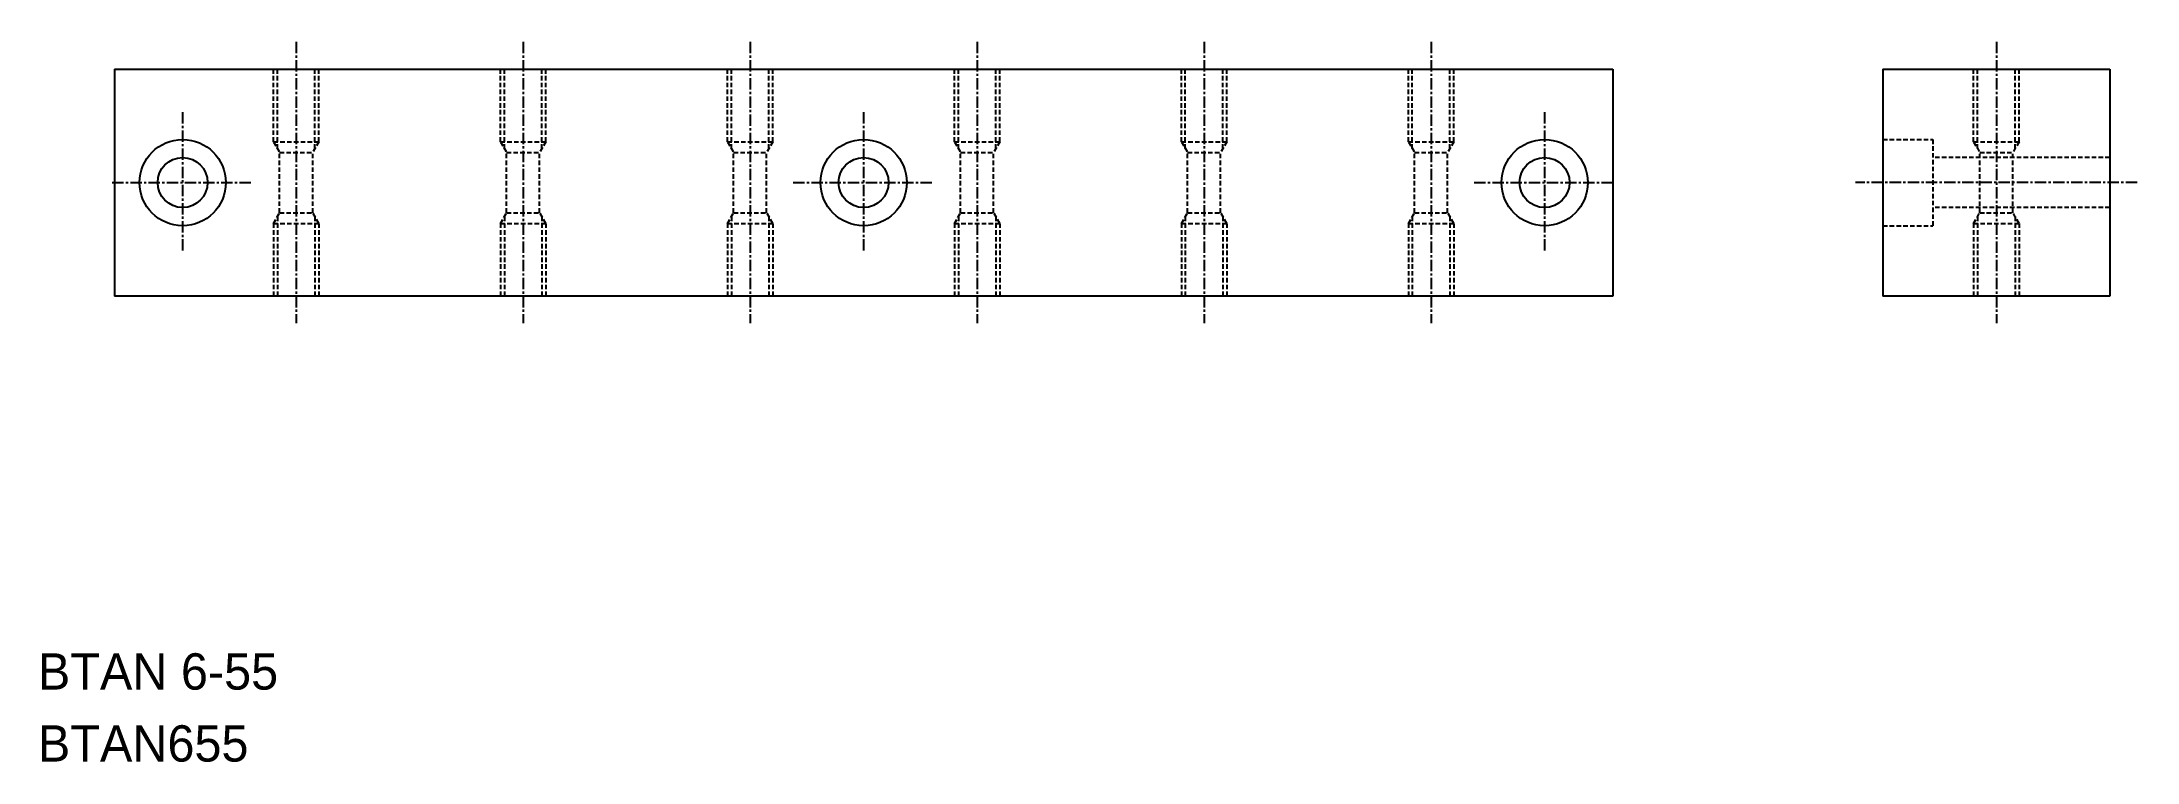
# Model space of a CAD drawing. Extents: x 4369 to 4600, y 17598 to 17677.
import ezdxf

# ---------------------------------------------------------------- set-up
doc = ezdxf.new("R2010")
doc.units = 0
doc.linetypes.add('CENTER', pattern=[2, 1.25, -0.25, 0.25, -0.25])
doc.linetypes.add('DASHED', pattern=[0.75, 0.5, -0.25])
doc.layers.get('0').update_dxf_attribs({"linetype": 'CONTINUOUS'})
doc.layers.add('CENTER', color=1, linetype='CENTER')

msp = doc.modelspace()

# ---------------------------------------------------------------- linework, layer by layer
at = {"color": 7, "linetype": 'CONTINUOUS'}
for p, q in [((4377.21, 17674.17), (4542.21, 17674.17)), ((4377.21, 17674.17), (4377.21, 17649.17)), ((4542.21, 17674.17), (4542.21, 17649.17)), ((4571.96, 17674.17), (4571.96, 17649.17)), ((4571.96, 17674.17), (4596.96, 17674.17)), ((4596.96, 17674.17), (4596.96, 17649.17)), ((4542.21, 17649.17), (4377.21, 17649.17)), ((4596.96, 17649.17), (4571.96, 17649.17))]:
    msp.add_line(p, q, dxfattribs=at)
at = {"color": 3, "linetype": 'DASHED'}
for p, q in [((4394.71, 17666.17), (4394.71, 17674.17)), ((4395.14, 17665.42), (4395.14, 17674.17)), ((4399.28, 17665.42), (4399.28, 17674.17)), ((4399.71, 17666.17), (4399.71, 17674.17)), ((4419.71, 17666.17), (4419.71, 17674.17)), ((4420.14, 17665.42), (4420.14, 17674.17)), ((4424.28, 17665.42), (4424.28, 17674.17)), ((4424.71, 17666.17), (4424.71, 17674.17)), ((4444.71, 17666.17), (4444.71, 17674.17)), ((4445.14, 17665.42), (4445.14, 17674.17)), ((4449.28, 17665.42), (4449.28, 17674.17)), ((4449.71, 17666.17), (4449.71, 17674.17)), ((4469.71, 17666.17), (4469.71, 17674.17)), ((4470.14, 17665.42), (4470.14, 17674.17)), ((4474.28, 17665.42), (4474.28, 17674.17)), ((4474.71, 17666.17), (4474.71, 17674.17)), ((4494.71, 17666.17), (4494.71, 17674.17)), ((4495.14, 17665.42), (4495.14, 17674.17)), ((4499.28, 17665.42), (4499.28, 17674.17)), ((4499.71, 17666.17), (4499.71, 17674.17)), ((4519.71, 17666.17), (4519.71, 17674.17)), ((4520.14, 17665.42), (4520.14, 17674.17)), ((4524.28, 17665.42), (4524.28, 17674.17)), ((4524.71, 17666.17), (4524.71, 17674.17)), ((4581.96, 17666.17), (4581.96, 17674.17)), ((4582.39, 17665.42), (4582.39, 17674.17)), ((4586.53, 17665.42), (4586.53, 17674.17)), ((4586.96, 17666.17), (4586.96, 17674.17)), ((4571.96, 17666.42), (4577.46, 17666.42)), ((4577.46, 17666.42), (4577.46, 17656.92)), ((4394.71, 17666.17), (4399.71, 17666.17)), ((4394.71, 17666.17), (4395.39, 17664.99)), ((4395.39, 17664.99), (4399.03, 17664.99)), ((4395.39, 17658.35), (4395.39, 17664.99)), ((4399.71, 17666.17), (4399.03, 17664.99)), ((4399.03, 17658.35), (4399.03, 17664.99)), ((4419.71, 17666.17), (4420.39, 17664.99)), ((4419.71, 17666.17), (4424.71, 17666.17)), ((4420.39, 17658.35), (4420.39, 17664.99)), ((4420.39, 17664.99), (4424.03, 17664.99)), ((4424.71, 17666.17), (4424.03, 17664.99)), ((4424.03, 17658.35), (4424.03, 17664.99)), ((4444.71, 17666.17), (4449.71, 17666.17)), ((4444.71, 17666.17), (4445.39, 17664.99)), ((4445.39, 17664.99), (4449.03, 17664.99)), ((4445.39, 17658.35), (4445.39, 17664.99)), ((4449.71, 17666.17), (4449.03, 17664.99)), ((4449.03, 17658.35), (4449.03, 17664.99)), ((4469.71, 17666.17), (4470.39, 17664.99)), ((4469.71, 17666.17), (4474.71, 17666.17)), ((4470.39, 17658.35), (4470.39, 17664.99)), ((4470.39, 17664.99), (4474.03, 17664.99)), ((4474.71, 17666.17), (4474.03, 17664.99)), ((4474.03, 17658.35), (4474.03, 17664.99)), ((4494.71, 17666.17), (4499.71, 17666.17)), ((4494.71, 17666.17), (4495.39, 17664.99)), ((4495.39, 17664.99), (4499.03, 17664.99)), ((4495.39, 17658.35), (4495.39, 17664.99)), ((4499.71, 17666.17), (4499.03, 17664.99)), ((4499.03, 17658.35), (4499.03, 17664.99)), ((4519.71, 17666.17), (4520.39, 17664.99)), ((4519.71, 17666.17), (4524.71, 17666.17)), ((4520.39, 17658.35), (4520.39, 17664.99)), ((4520.39, 17664.99), (4524.03, 17664.99)), ((4524.71, 17666.17), (4524.03, 17664.99)), ((4524.03, 17658.35), (4524.03, 17664.99)), ((4596.96, 17664.42), (4577.46, 17664.42)), ((4581.96, 17666.17), (4586.96, 17666.17)), ((4581.96, 17666.17), (4582.64, 17664.99)), ((4582.64, 17664.99), (4586.28, 17664.99)), ((4582.64, 17658.35), (4582.64, 17664.99)), ((4586.96, 17666.17), (4586.28, 17664.99)), ((4586.28, 17658.35), (4586.28, 17664.99)), ((4394.71, 17657.17), (4395.39, 17658.35)), ((4394.71, 17657.17), (4399.71, 17657.17)), ((4394.71, 17657.17), (4394.71, 17649.17)), ((4395.14, 17657.92), (4395.14, 17649.17)), ((4395.39, 17658.35), (4399.03, 17658.35)), ((4399.71, 17657.17), (4399.03, 17658.35)), ((4399.28, 17657.92), (4399.28, 17649.17)), ((4399.71, 17657.17), (4399.71, 17649.17)), ((4419.71, 17657.17), (4420.39, 17658.35)), ((4419.71, 17657.17), (4419.71, 17649.17)), ((4419.71, 17657.17), (4424.71, 17657.17)), ((4420.14, 17657.92), (4420.14, 17649.17)), ((4420.39, 17658.35), (4424.03, 17658.35)), ((4424.71, 17657.17), (4424.03, 17658.35)), ((4424.28, 17657.92), (4424.28, 17649.17)), ((4424.71, 17657.17), (4424.71, 17649.17)), ((4444.71, 17657.17), (4445.39, 17658.35)), ((4444.71, 17657.17), (4449.71, 17657.17)), ((4444.71, 17657.17), (4444.71, 17649.17)), ((4445.14, 17657.92), (4445.14, 17649.17)), ((4445.39, 17658.35), (4449.03, 17658.35)), ((4449.71, 17657.17), (4449.03, 17658.35)), ((4449.28, 17657.92), (4449.28, 17649.17)), ((4449.71, 17657.17), (4449.71, 17649.17)), ((4469.71, 17657.17), (4470.39, 17658.35)), ((4469.71, 17657.17), (4469.71, 17649.17)), ((4469.71, 17657.17), (4474.71, 17657.17)), ((4470.14, 17657.92), (4470.14, 17649.17)), ((4470.39, 17658.35), (4474.03, 17658.35)), ((4474.71, 17657.17), (4474.03, 17658.35)), ((4474.28, 17657.92), (4474.28, 17649.17)), ((4474.71, 17657.17), (4474.71, 17649.17)), ((4494.71, 17657.17), (4495.39, 17658.35)), ((4494.71, 17657.17), (4499.71, 17657.17)), ((4494.71, 17657.17), (4494.71, 17649.17)), ((4495.14, 17657.92), (4495.14, 17649.17)), ((4495.39, 17658.35), (4499.03, 17658.35)), ((4499.71, 17657.17), (4499.03, 17658.35)), ((4499.28, 17657.92), (4499.28, 17649.17)), ((4499.71, 17657.17), (4499.71, 17649.17)), ((4519.71, 17657.17), (4520.39, 17658.35)), ((4519.71, 17657.17), (4519.71, 17649.17)), ((4519.71, 17657.17), (4524.71, 17657.17)), ((4520.14, 17657.92), (4520.14, 17649.17)), ((4520.39, 17658.35), (4524.03, 17658.35)), ((4524.71, 17657.17), (4524.03, 17658.35)), ((4524.28, 17657.92), (4524.28, 17649.17)), ((4524.71, 17657.17), (4524.71, 17649.17)), ((4596.96, 17658.92), (4577.46, 17658.92)), ((4581.96, 17657.17), (4582.64, 17658.35)), ((4581.96, 17657.17), (4586.96, 17657.17)), ((4581.96, 17657.17), (4581.96, 17649.17)), ((4582.39, 17657.92), (4582.39, 17649.17)), ((4582.64, 17658.35), (4586.28, 17658.35)), ((4586.96, 17657.17), (4586.28, 17658.35)), ((4586.53, 17657.92), (4586.53, 17649.17)), ((4586.96, 17657.17), (4586.96, 17649.17)), ((4571.96, 17656.92), (4577.46, 17656.92))]:
    msp.add_line(p, q, dxfattribs=at)
at = {"color": 7, "linetype": 'CONTINUOUS'}
for centre, radius in [((4384.71, 17661.67), 4.75), ((4459.71, 17661.67), 4.75), ((4534.71, 17661.67), 4.75), ((4384.71, 17661.67), 2.75), ((4459.71, 17661.67), 2.75), ((4534.71, 17661.67), 2.75)]:
    msp.add_circle(centre, radius, dxfattribs=at)
at = {"layer": 'CENTER', "color": 1, "linetype": 'CENTER'}
for p, q in [((4397.21, 17677.17), (4397.21, 17646.17)), ((4422.21, 17677.17), (4422.21, 17646.17)), ((4447.21, 17677.17), (4447.21, 17646.17)), ((4472.21, 17677.17), (4472.21, 17646.17)), ((4497.21, 17677.17), (4497.21, 17646.17)), ((4522.21, 17677.17), (4522.21, 17646.17)), ((4584.46, 17677.17), (4584.46, 17646.17)), ((4384.71, 17669.42), (4384.71, 17653.92)), ((4459.71, 17669.42), (4459.71, 17653.92)), ((4534.71, 17669.42), (4534.71, 17653.92)), ((4376.96, 17661.67), (4392.46, 17661.67)), ((4451.96, 17661.67), (4467.46, 17661.67)), ((4526.96, 17661.67), (4542.46, 17661.67)), ((4599.96, 17661.67), (4568.96, 17661.67))]:
    msp.add_line(p, q, dxfattribs=at)

# ---------------------------------------------------------------- texts
at = {"color": 7, "linetype": 'CONTINUOUS'}
for s, p in [('BTAN 6-55', (4368.77, 17605.81)), ('BTAN655', (4368.77, 17597.88))]:
    msp.add_text(s, height=4, dxfattribs=at).set_placement(p)

doc.saveas('drawing.dxf')
